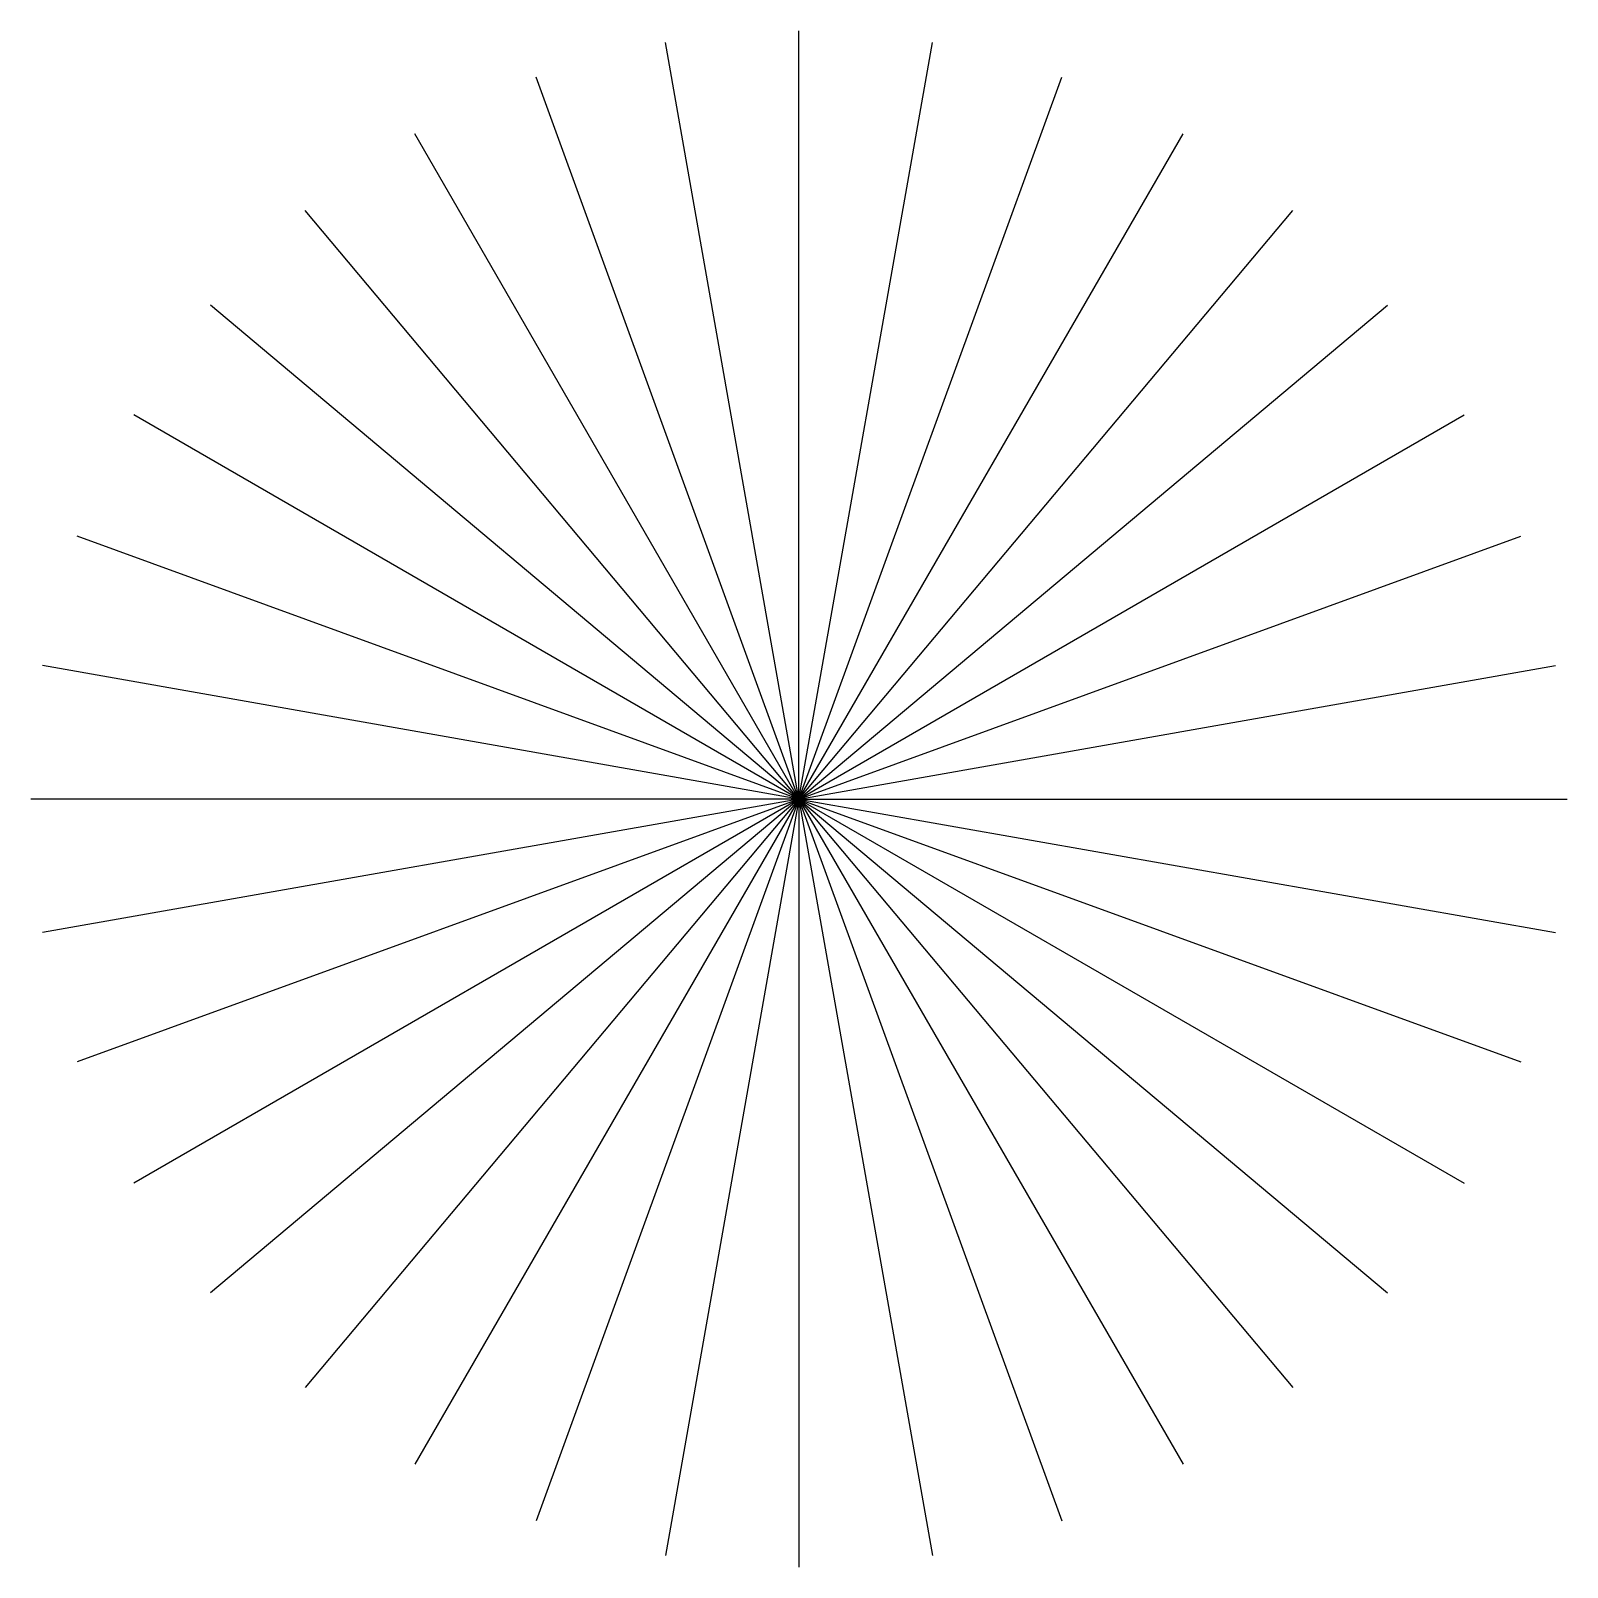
# Model space of a CAD drawing. Extents: x -0.5 to 0.5, y -0.5 to 0.5.
import ezdxf

# ---------------------------------------------------------------- set-up
doc = ezdxf.new("R2010")
doc.units = 0
doc.header["$LTSCALE"] = 1000
doc.header["$MEASUREMENT"] = 0
doc.layers.get('0').update_dxf_attribs({"linetype": 'CONTINUOUS'})

msp = doc.modelspace()

# ---------------------------------------------------------------- linework, layer by layer
for q in [(0, 0.5), (-0.0868, 0.4924), (0.0868, 0.4924), (-0.171, 0.4698), (0.171, 0.4698), (-0.25, 0.433), (0.25, 0.433), (-0.3214, 0.383), (0.3214, 0.383), (-0.383, 0.3214), (0.383, 0.3214), (-0.433, 0.25), (0.433, 0.25), (-0.4698, 0.171), (0.4698, 0.171), (-0.4924, 0.0868), (0.4924, 0.0868), (-0.5, 0), (-0.4924, -0.0868), (-0.4698, -0.171), (-0.433, -0.25), (-0.383, -0.3214), (-0.3214, -0.383), (-0.25, -0.433), (-0.171, -0.4698), (-0.0868, -0.4924), (0, -0.5), (0.0868, -0.4924), (0.171, -0.4698), (0.25, -0.433), (0.3214, -0.383), (0.383, -0.3214), (0.433, -0.25), (0.4698, -0.171), (0.4924, -0.0868), (0.5, 0)]:
    msp.add_line((0, 0), q)

doc.saveas('drawing.dxf')
